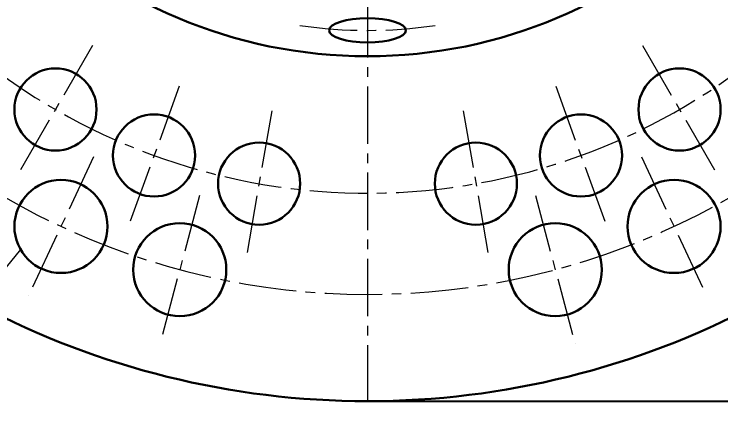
# Model space of a CAD drawing. Extents: x 89 to 617, y -10 to 440.
# Drawn here: x 201.5 to 266.1, y 123.2 to 161.5 of the extents above; entities that cross this region are included whole.
import ezdxf

# ---------------------------------------------------------------- set-up
doc = ezdxf.new("R2010")
doc.units = 0
doc.header["$LTSCALE"] = 7
doc.header["$MEASUREMENT"] = 0
doc.linetypes.add('CENTER2', pattern=[1.125, 0.75, -0.125, 0.125, -0.125])
doc.layers.get('0').update_dxf_attribs({"linetype": 'CONTINUOUS', "lineweight": 15})
doc.layers.add('1', color=1, linetype='CENTER2', lineweight=15)
doc.layers.add('3', color=3, linetype='CONTINUOUS', lineweight=30)
doc.styles.add('ITALICT', font='ITALICT.shx', dxfattribs={"width": 0.8, "height": 3})
doc.dimstyles.get("Standard").update_dxf_attribs({"dimtxt": 3, "dimasz": 3, "dimexe": 0.5, "dimexo": 0.5, "dimgap": 0.8, "dimtad": 1, "dimdsep": 46, "dimtxsty": 'ITALICT', "dimcen": 0.09, "dimazin": 2, "dimtfac": 1, "dimtmove": 0, "dimatfit": 3, "dimfxl": 1, "dimtolj": 1, "dimtzin": 0, "dimarcsym": 0})

# ---------------------------------------------------------------- blocks, each defined once
blk = doc.blocks.new('*D48')
at = {"color": 0, "lineweight": -2, "transparency": 16777216}
for p, q in [((234.307, 278.197), (340.204, 278.197)), ((339.704, 275.197), (339.704, 129.197)), ((234.307, 126.197), (340.204, 126.197))]:
    blk.add_line(p, q, dxfattribs=at)
at = {"color": 0, "transparency": 16777216}
for points in [[(339.204, 275.197), (340.204, 275.197), (339.704, 278.197)], [(339.204, 129.197), (340.204, 129.197), (339.704, 126.197)]]:
    blk.add_solid(points, dxfattribs=at)
at = {"color": 0, "transparency": 16777216, "insert": (337.404, 202.197), "char_height": 3, "attachment_point": 5, "rotation": 90, "style": 'ITALICT'}
blk.add_mtext('\\A1;152', dxfattribs=at)
blk = doc.blocks.new('*D52')
at = {"color": 0, "lineweight": -2, "transparency": 16777216}
for p, q in [((233.807, 202.197), (288.098, 164.228)), ((309.376, 149.346), (290.556, 162.509))]:
    blk.add_line(p, q, dxfattribs=at)
blk.add_arc((233.807, 202.197), 66.25, 321.48913, 325.46446, dxfattribs=at)
at = {"color": 0, "transparency": 16777216}
blk.add_solid([(290.842, 162.919), (290.269, 162.099), (288.098, 164.228)], dxfattribs=at)
at = {"color": 0, "transparency": 16777216, "insert": (304.56, 155.521), "char_height": 3, "attachment_point": 5, "rotation": 325.03204, "style": 'ITALICT'}
blk.add_mtext('\\A1;R66.25', dxfattribs=at)
blk = doc.blocks.new('*U67')
at = {"layer": '1'}
blk.add_arc((42.14, 0), 42.14, 171.57666, 188.42334, dxfattribs=at)
at = {"layer": '3'}
blk.add_ellipse((0, 0), major_axis=(0, 3.5), ratio=0.316357, dxfattribs=at)
blk = doc.blocks.new('*U68')
at = {"color": 0, "linetype": 'ByBlock', "lineweight": -2, "rotation": 90.00000000000007}
blk.add_blockref('*U67', (233.807, 160.058), dxfattribs=at)

msp = doc.modelspace()

# ---------------------------------------------------------------- linework, layer by layer
msp.add_line((202.115, 140.054), (188.377, 123.213))
at = {"layer": '1'}
for p, q in [((233.807, 202.197), (233.807, 126.197)), ((208.682, 158.68), (201.932, 146.988)), ((258.932, 158.68), (265.682, 146.988)), ((216.621, 154.978), (212.004, 142.292)), ((250.994, 154.978), (255.611, 142.292)), ((225.082, 152.711), (222.737, 139.416)), ((242.533, 152.711), (244.878, 139.416)), ((208.767, 148.499), (202.851, 135.81)), ((258.848, 148.499), (264.636, 136.086)), ((218.472, 144.966), (214.849, 131.443)), ((249.142, 144.966), (252.766, 131.443))]:
    msp.add_line(p, q, dxfattribs=at)
for radius, start, end in [(57, 193.46273, 347.32974), (66.25, 218.94329, 321.05671)]:
    msp.add_arc((233.807, 202.197), radius, start, end, dxfattribs=at)
at = {"layer": '3'}
for centre, radius in [((233.807, 202.197), 44.5), ((205.307, 152.834), 3.75), ((262.307, 152.834), 3.75), ((214.312, 148.635), 3.75), ((253.303, 148.635), 3.75), ((223.91, 146.063), 3.75), ((243.705, 146.063), 3.75), ((205.809, 142.154), 4.25), ((261.806, 142.154), 4.25), ((216.661, 138.205), 4.25), ((250.954, 138.205), 4.25)]:
    msp.add_circle(centre, radius, dxfattribs=at)
msp.add_arc((233.807, 202.197), 76, 214.67741, 325.32259, dxfattribs=at)

# ---------------------------------------------------------------- block references
msp.add_blockref('*U68', (0, 0))

# ---------------------------------------------------------------- dimensions: what is measured, and where the dimension line sits
dim = msp.add_aligned_dim(p1=(233.807, 278.197), p2=(233.807, 126.197), distance=105.896, dimstyle='Standard')
dim.commit()
dim.dimension.update_dxf_attribs({"geometry": '*D48', "text_midpoint": (337.404, 202.197)})
dim = msp.add_radius_dim(center=(233.807, 202.197), mpoint=(288.098, 164.228), dimstyle='Standard')
dim.commit()
dim.dimension.update_dxf_attribs({"geometry": '*D52', "text_midpoint": (303.242, 153.636), "dimtype": 164})

doc.saveas('drawing.dxf')
